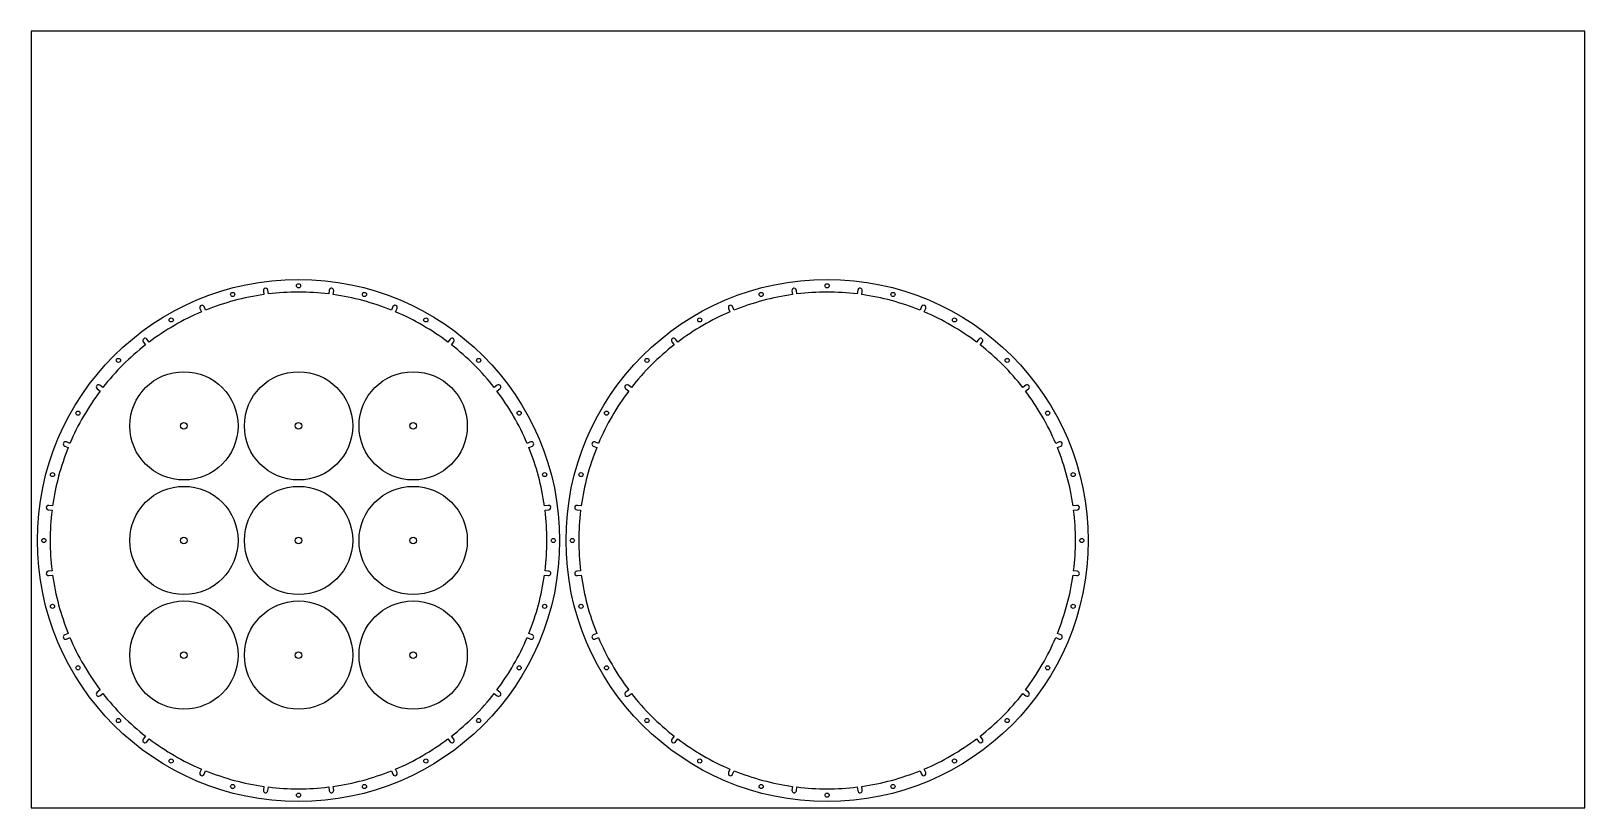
# Model space of a CAD drawing. Header units: millimetres. Extents: x 0 to 2440, y 0 to 1220.
import ezdxf

# ---------------------------------------------------------------- set-up
doc = ezdxf.new("R2010")
doc.units = ezdxf.units.MM

msp = doc.modelspace()

# ---------------------------------------------------------------- linework, layer by layer
at = {"layer": 'CORTE'}
for points in [[(807.1, 467.4), (813.1, 468.2, 1), (812.2, 475.2), (806.2, 474.4, 0.061038), (781.6, 566), (787.2, 568.3, 1), (784.5, 574.8), (779, 572.5, 0.061038), (731.5, 654.6), (736.3, 658.3, 1), (732, 663.8), (727.3, 660.2, 0.061038), (660.2, 727.3), (663.8, 732, 1), (658.3, 736.3), (654.6, 731.5, 0.061038), (572.5, 779), (574.8, 784.5, 1), (568.3, 787.2), (566, 781.6, 0.061038), (474.4, 806.2), (475.2, 812.2, 1), (468.2, 813.1), (467.4, 807.1, 0.061038), (372.6, 807.1), (371.8, 813.1, 1), (364.8, 812.2), (365.6, 806.2, 0.061038), (274, 781.6), (271.7, 787.2, 1), (265.2, 784.5), (267.5, 779, 0.061038), (185.4, 731.5), (181.7, 736.3, 1), (176.2, 732), (179.8, 727.3, 0.061038), (112.7, 660.2), (108, 663.8, 1), (103.7, 658.3), (108.5, 654.6, 0.061038), (61, 572.5), (55.5, 574.8, 1), (52.8, 568.3), (58.4, 566, 0.061038), (33.8, 474.4), (27.8, 475.2, 1), (26.9, 468.2), (32.9, 467.4, 0.061038), (32.9, 372.6), (26.9, 371.8, 1), (27.8, 364.8), (33.8, 365.6, 0.061038), (58.4, 274), (52.8, 271.7, 1), (55.5, 265.2), (61, 267.5, 0.061038), (108.5, 185.4), (103.7, 181.7, 1), (108, 176.2), (112.7, 179.8, 0.061038), (179.8, 112.7), (176.2, 108, 1), (181.7, 103.7), (185.4, 108.5, 0.061038), (267.5, 61), (265.2, 55.5, 1), (271.7, 52.8), (274, 58.4, 0.061038), (365.6, 33.8), (364.8, 27.8, 1), (371.8, 26.9), (372.6, 32.9, 0.061038), (467.4, 32.9), (468.2, 26.9, 1), (475.2, 27.8), (474.4, 33.8, 0.061038), (566, 58.4), (568.3, 52.8, 1), (574.8, 55.5), (572.5, 61, 0.061038), (654.6, 108.5), (658.3, 103.7, 1), (663.8, 108), (660.2, 112.7, 0.061038), (727.3, 179.8), (732, 176.2, 1), (736.3, 181.7), (731.5, 185.4, 0.061038), (779, 267.5), (784.5, 265.2, 1), (787.2, 271.7), (781.6, 274, 0.061038), (806.2, 365.6), (812.2, 364.8, 1), (813.1, 371.8), (807.1, 372.6, 0.061038)], [(1637.1, 467.4), (1643.1, 468.2, 1), (1642.2, 475.2), (1636.2, 474.4, 0.061038), (1611.6, 566), (1617.2, 568.3, 1), (1614.5, 574.8), (1609, 572.5, 0.061038), (1561.5, 654.6), (1566.3, 658.3, 1), (1562, 663.8), (1557.3, 660.2, 0.061038), (1490.2, 727.3), (1493.8, 732, 1), (1488.3, 736.3), (1484.6, 731.5, 0.061038), (1402.5, 779), (1404.8, 784.5, 1), (1398.3, 787.2), (1396, 781.6, 0.061038), (1304.4, 806.2), (1305.2, 812.2, 1), (1298.2, 813.1), (1297.4, 807.1, 0.061038), (1202.6, 807.1), (1201.8, 813.1, 1), (1194.8, 812.2), (1195.6, 806.2, 0.061038), (1104, 781.6), (1101.7, 787.2, 1), (1095.2, 784.5), (1097.5, 779, 0.061038), (1015.4, 731.5), (1011.7, 736.3, 1), (1006.2, 732), (1009.8, 727.3, 0.061038), (942.7, 660.2), (938, 663.8, 1), (933.7, 658.3), (938.5, 654.6, 0.061038), (891, 572.5), (885.5, 574.8, 1), (882.8, 568.3), (888.4, 566, 0.061038), (863.8, 474.4), (857.8, 475.2, 1), (856.9, 468.2), (862.9, 467.4, 0.061038), (862.9, 372.6), (856.9, 371.8, 1), (857.8, 364.8), (863.8, 365.6, 0.061038), (888.4, 274), (882.8, 271.7, 1), (885.5, 265.2), (891, 267.5, 0.061038), (938.5, 185.4), (933.7, 181.7, 1), (938, 176.2), (942.7, 179.8, 0.061038), (1009.8, 112.7), (1006.2, 108, 1), (1011.7, 103.7), (1015.4, 108.5, 0.061038), (1097.5, 61), (1095.2, 55.5, 1), (1101.7, 52.8), (1104, 58.4, 0.061038), (1195.6, 33.8), (1194.8, 27.8, 1), (1201.8, 26.9), (1202.6, 32.9, 0.061038), (1297.4, 32.9), (1298.2, 26.9, 1), (1305.2, 27.8), (1304.4, 33.8, 0.061038), (1396, 58.4), (1398.3, 52.8, 1), (1404.8, 55.5), (1402.5, 61, 0.061038), (1484.6, 108.5), (1488.3, 103.7, 1), (1493.8, 108), (1490.2, 112.7, 0.061038), (1557.3, 179.8), (1562, 176.2, 1), (1566.3, 181.7), (1561.5, 185.4, 0.061038), (1609, 267.5), (1614.5, 265.2, 1), (1617.2, 271.7), (1611.6, 274, 0.061038), (1636.2, 365.6), (1642.2, 364.8, 1), (1643.1, 371.8), (1637.1, 372.6, 0.061038)]]:
    msp.add_lwpolyline(points, format="xyb", close=True, dxfattribs=at)
for centre, radius in [((420, 420), 410), ((1250, 420), 410), ((316.5, 806.4), 3.25), ((420, 820), 3.25), ((523.5, 806.4), 3.25), ((1146.5, 806.4), 3.25), ((1250, 820), 3.25), ((1353.5, 806.4), 3.25), ((220, 766.4), 3.25), ((620, 766.4), 3.25), ((1050, 766.4), 3.25), ((1450, 766.4), 3.25), ((137.2, 702.8), 3.25), ((240, 600), 85), ((420, 600), 85), ((600, 600), 85), ((702.8, 702.8), 3.25), ((967.2, 702.8), 3.25), ((1532.8, 702.8), 3.25), ((73.6, 620), 3.25), ((766.4, 620), 3.25), ((903.6, 620), 3.25), ((1596.4, 620), 3.25), ((240, 600), 5.25), ((420, 600), 5.25), ((600, 600), 5.25), ((33.6, 523.5), 3.25), ((806.4, 523.5), 3.25), ((863.6, 523.5), 3.25), ((1636.4, 523.5), 3.25), ((240, 420), 85), ((420, 420), 85), ((600, 420), 85), ((20, 420), 3.25), ((240, 420), 5.25), ((420, 420), 5.25), ((600, 420), 5.25), ((820, 420), 3.25), ((850, 420), 3.25), ((1650, 420), 3.25), ((33.6, 316.5), 3.25), ((240, 240), 85), ((420, 240), 85), ((600, 240), 85), ((806.4, 316.5), 3.25), ((863.6, 316.5), 3.25), ((1636.4, 316.5), 3.25), ((240, 240), 5.25), ((420, 240), 5.25), ((600, 240), 5.25), ((73.6, 220), 3.25), ((766.4, 220), 3.25), ((903.6, 220), 3.25), ((1596.4, 220), 3.25), ((137.2, 137.2), 3.25), ((702.8, 137.2), 3.25), ((967.2, 137.2), 3.25), ((1532.8, 137.2), 3.25), ((220, 73.6), 3.25), ((620, 73.6), 3.25), ((1050, 73.6), 3.25), ((1450, 73.6), 3.25), ((316.5, 33.6), 3.25), ((523.5, 33.6), 3.25), ((1146.5, 33.6), 3.25), ((1353.5, 33.6), 3.25), ((420, 20), 3.25), ((1250, 20), 3.25)]:
    msp.add_circle(centre, radius, dxfattribs=at)
at = {"layer": 'LAMINA_REFERENCIA'}
for p, q in [((2440, 1220), (0, 1220)), ((0, 1220), (0, 0)), ((2440, 0), (2440, 1220)), ((0, 0), (2440, 0))]:
    msp.add_line(p, q, dxfattribs=at)

doc.saveas('drawing.dxf')
